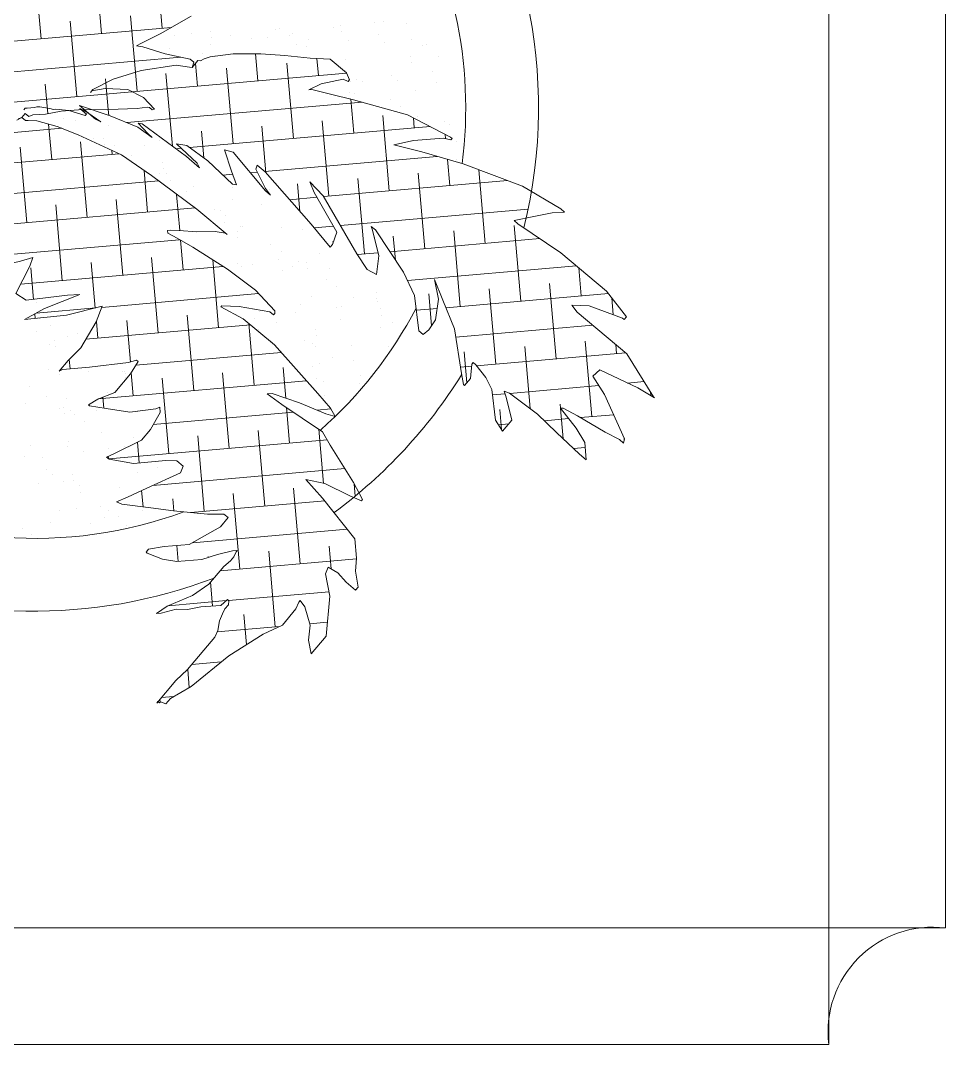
# Model space of a CAD drawing. Header units: inches. Extents: x 20.7 to 35, y 8 to 22.
# Drawn here: x 23.1745 to 23.5314, y 10.3968 to 10.7922 of the extents above; entities that cross this region are included whole.
import ezdxf

# ---------------------------------------------------------------- set-up
doc = ezdxf.new("R2010")
doc.units = ezdxf.units.IN
doc.header["$MEASUREMENT"] = 0
doc.layers.add('FURNITURE D 1 50', color=252, linetype='Continuous', lineweight=13)

msp = doc.modelspace()

# ---------------------------------------------------------------- linework, layer by layer
at = {"layer": 'FURNITURE D 1 50'}
for p, q in [((23.48642576340744, 10.39678352616022), (23.48642576340744, 11.11678352613228)), ((23.53142576337949, 10.44178352613229), (23.53142576337949, 11.07178352616022)), ((23.22912815781585, 10.78913341133718), (23.22657885234047, 10.81827210625636)), ((23.18250624594505, 10.78505452257645), (23.17995694046978, 10.81419321749577)), ((23.20581720188052, 10.78709396695678), (23.20326789640511, 10.81623266187596)), ((23.21951212422847, 10.76480273321154), (23.21696281875315, 10.79394142813073)), ((23.24042412248907, 10.79383214616812), (23.22843653717449, 10.78697592154269)), ((23.19620116829309, 10.76276328883114), (23.19365186281776, 10.79190198375036)), ((23.29816143948447, 10.79017475508746), (23.29816143948447, 10.79017475508746)), ((23.31130132789669, 10.79130076163786), (23.31130132789669, 10.79130076163786)), ((23.31455669381749, 10.79187146000645), (23.31455669381749, 10.79187146000645)), ((23.32334709535387, 10.79090940386879), (23.32334709535387, 10.79090940386879)), ((23.12845912593686, 10.78032601227977), (23.2327650721442, 10.78945160011125)), ((23.22843653717449, 10.78697592154269), (23.22123804858366, 10.78335045255765)), ((23.23378603356979, 10.78635065954523), (23.23378603356979, 10.78635065954523)), ((23.24042011107836, 10.7869674747061), (23.24042011107836, 10.7869674747061)), ((23.24788786575861, 10.78796306361253), (23.24788786575861, 10.78796306361253)), ((23.24819329704845, 10.78564308263691), (23.24819329704845, 10.78564308263691)), ((23.25561563452867, 10.78630402382424), (23.25561563452867, 10.78630402382424)), ((23.26982929338668, 10.78568344207633), (23.26982929338668, 10.78568344207633)), ((23.27307352162792, 10.78869771239386), (23.27307352162792, 10.78869771239386)), ((23.27427004049274, 10.78904819572163), (23.27427004049274, 10.78904819572163)), ((23.27841446605747, 10.78640790544623), (23.27841446605747, 10.78640790544623)), ((23.27966326141519, 10.78718245161603), (23.27966326141519, 10.78718245161603)), ((23.29541192949885, 10.78946477639357), (23.29541192949885, 10.78946477639357)), ((23.29846687077431, 10.78785477411191), (23.29846687077431, 10.78785477411191)), ((23.31270863103838, 10.78683736630829), (23.31270863103838, 10.78683736630829)), ((23.22123804858366, 10.78335045255765), (23.21931944122228, 10.78230228323136)), ((23.21931944122228, 10.78230228323136), (23.22177839072499, 10.78193048759586)), ((23.22177839072499, 10.78193048759586), (23.23034006541336, 10.77933763737019)), ((23.24802519493356, 10.78306414159447), (23.24802519493356, 10.78306414159447)), ((23.26377386301731, 10.78534646637184), (23.26377386301731, 10.78534646637184)), ((23.28107056455688, 10.78271905628659), (23.28107056455688, 10.78271905628659)), ((23.28488766408235, 10.78228402349227), (23.28488766408235, 10.78228402349227)), ((23.28572614868854, 10.78498937038453), (23.28572614868854, 10.78498937038453)), ((23.30092167213876, 10.78432591950278), (23.30092167213876, 10.78432591950278)), ((23.31513533099694, 10.7837053377548), (23.31513533099694, 10.7837053377548)), ((23.32537167100541, 10.78498155966864), (23.32537167100541, 10.78498155966864)), ((23.32951609657015, 10.78234126939324), (23.32951609657015, 10.78234126939324)), ((23.33103218629866, 10.78301126606307), (23.33103218629866, 10.78301126606307)), ((22.99445337786803, 10.75685733637713), (23.23642939645963, 10.77802749484902)), ((23.23034006541336, 10.77933763737019), (23.24002216453071, 10.77725449725985)), ((23.23213579653581, 10.78122815635028), (23.23213579653581, 10.78122815635028)), ((23.24460101075773, 10.77946075920748), (23.24460101075773, 10.77946075920748)), ((23.24533173323509, 10.77739046781469), (23.24765685381873, 10.77809753465395)), ((23.24765685381873, 10.77809753465395), (23.25661522439022, 10.7792797307156)), ((23.24943249807531, 10.778600746265), (23.24943249807531, 10.778600746265)), ((23.25661522439022, 10.7792797307156), (23.26731863312982, 10.77923931852814)), ((23.26613403609916, 10.76888162197206), (23.2652271642048, 10.77924721515582)), ((23.26731863312982, 10.77923931852814), (23.27646039004743, 10.77857614331008)), ((23.27646039004743, 10.77857614331008), (23.28633090227625, 10.77754311636785)), ((23.32499642431874, 10.77838150660049), (23.32499642431874, 10.77838150660049)), ((23.33598929459502, 10.77821738743924), (23.33598929459502, 10.77821738743924)), ((23.23453902659695, 10.77484774880426), (23.22108411385737, 10.77284737689946)), ((23.23977916761068, 10.77407540848249), (23.23453902659695, 10.77484774880426)), ((23.2407458932269, 10.77398916084324), (23.23977916761068, 10.77407540848249)), ((23.24002216453071, 10.77725449725985), (23.24144496081841, 10.77606063807276)), ((23.2407458932269, 10.77398916084324), (23.24300661251242, 10.77668340109222)), ((23.24144496081841, 10.77606063807276), (23.2407458932269, 10.77398916084324)), ((23.2428230801638, 10.7668421775918), (23.24206070987306, 10.77555610988951)), ((23.24300661251242, 10.77668340109222), (23.24397333812864, 10.77659715345297)), ((23.24397333812864, 10.77659715345297), (23.24533173323509, 10.77739046781469)), ((23.27982895844711, 10.7465903882271), (23.27727965297173, 10.77572908314625)), ((23.28633090227625, 10.77754311636785), (23.2939804352378, 10.77716548920446)), ((23.28944499203449, 10.77092106635246), (23.28887663265944, 10.77741744373558)), ((23.2939804352378, 10.77716548920446), (23.30028139050147, 10.77187839884646)), ((23.2999085064621, 10.77690446390699), (23.2999085064621, 10.77690446390699)), ((23.32530185560857, 10.77606152562491), (23.32530185560857, 10.77606152562491)), ((22.98509266126221, 10.74429368769245), (23.30028535809582, 10.77186947549151)), ((23.22108411385737, 10.77284737689946), (23.21034096491313, 10.76953814897841)), ((23.23311082715635, 10.74361129247039), (23.23065774110104, 10.77165019438569)), ((23.25651800251178, 10.7445509438466), (23.25396869703637, 10.77368963876575)), ((23.29984706683506, 10.77275383287905), (23.29984706683506, 10.77275383287905)), ((23.30028139050147, 10.77187839884646), (23.30148105996021, 10.76918027106414)), ((23.31777492234848, 10.77076914312212), (23.31777492234848, 10.77076914312212)), ((23.33366432074631, 10.77260512836652), (23.33366432074631, 10.77260512836652)), ((23.1850310263721, 10.75619615024342), (23.1840358292303, 10.76757130562496)), ((23.20198733779215, 10.7649488144173), (23.20724734891927, 10.76585129402186)), ((23.21034096491313, 10.76953814897841), (23.20246327876355, 10.76551602287649)), ((23.20724734891927, 10.76585129402186), (23.21598259266192, 10.76552922148831)), ((23.20748089418508, 10.76807787689977), (23.20734678516571, 10.76961075000526)), ((23.20837879147184, 10.75781486394895), (23.20748089418508, 10.76807787689977)), ((23.29055452447243, 10.76771641447), (23.28583485555616, 10.76539396984537)), ((23.29902211039915, 10.76955206663003), (23.29055452447243, 10.76771641447)), ((23.30100511905844, 10.7686130625466), (23.29902211039915, 10.76955206663003)), ((23.30148105996021, 10.76918027106414), (23.30100511905844, 10.7686130625466)), ((23.30135511565878, 10.76903017536901), (23.30130791467501, 10.76956968508224)), ((23.30202625426476, 10.76848681834489), (23.30202625426476, 10.76848681834489)), ((23.30399428461759, 10.76951067319712), (23.30399428461759, 10.76951067319712)), ((23.30632026485993, 10.76862995092509), (23.30632026485993, 10.76862995092509)), ((23.31989113991936, 10.76881660150536), (23.31989113991936, 10.76881660150536)), ((23.33507162388806, 10.76814173303701), (23.33507162388806, 10.76814173303701)), ((23.33508666336958, 10.76815315062357), (23.33508666336958, 10.76815315062357)), ((23.20246327876355, 10.76551602287649), (23.20151139689041, 10.76438160589979)), ((23.20151139689041, 10.76438160589979), (23.20198733779215, 10.7649488144173)), ((23.21598259266192, 10.76552922148831), (23.22201588998173, 10.76239985581273)), ((23.22201588998173, 10.76239985581273), (23.22621485135163, 10.75790996732756)), ((23.28583485555616, 10.76539396984537), (23.28692056633723, 10.76544952447524)), ((23.28692056633723, 10.76544952447524), (23.29414371596305, 10.76373817987247)), ((23.29414371596305, 10.76373817987247), (23.30306234624929, 10.76157073601193)), ((23.30155783542703, 10.76437656663866), (23.30155783542703, 10.76437656663866)), ((23.30186326671686, 10.76205658566301), (23.30186326671686, 10.76205658566301)), ((23.30343355740642, 10.76402342301535), (23.30343355740642, 10.76402342301535)), ((23.32674349129637, 10.76511121541995), (23.32674349129637, 10.76511121541995)), ((23.17627718185246, 10.75824994263907), (23.17580124095069, 10.75768273412156)), ((23.1770406507532, 10.75833424633094), (23.17627718185246, 10.75824994263907)), ((23.17997554135512, 10.75852965916578), (23.1770406507532, 10.75833424633094)), ((23.18085799543194, 10.75875576499878), (23.17997554135512, 10.75852965916578)), ((23.18194370628258, 10.7588113195703), (23.18085799543194, 10.75875576499878)), ((23.18589487986934, 10.75815397589138), (23.18194370628258, 10.7588113195703)), ((23.18726811864938, 10.75772662569548), (23.18589487986934, 10.75815397589138)), ((23.18815057278449, 10.75795273159809), (23.18726811864938, 10.75772662569548)), ((23.19318745716352, 10.75735094242108), (23.18815057278449, 10.75795273159809)), ((23.20914585059028, 10.75531752535429), (23.19722792853212, 10.7592767298009)), ((23.19722792853212, 10.7592767298009), (23.20352888373741, 10.75398963937346)), ((23.20048003451608, 10.75654790902039), (23.19736175750963, 10.75819786739576)), ((23.19736175750963, 10.75819786739576), (23.20000409355588, 10.75598070043331)), ((23.21953204393672, 10.75820134691019), (23.20847167947143, 10.75781635272123)), ((23.21556579962454, 10.75271278244703), (23.30633434145794, 10.76065400086226)), ((23.22334938861546, 10.75862286557803), (23.21953204393672, 10.75820134691019)), ((23.22431611403418, 10.75853661798598), (23.22334938861546, 10.75862286557803)), ((23.22533239714686, 10.75768386148341), (23.22431611403418, 10.75853661798598)), ((23.30313991438244, 10.74862983260719), (23.30198482185402, 10.76183260062116)), ((23.30306234624929, 10.76157073601193), (23.3238146270654, 10.7557564410491)), ((23.31713524204794, 10.76174005058733), (23.31713524204794, 10.76174005058733)), ((23.32127966761264, 10.75909976031191), (23.32127966761264, 10.75909976031191)), ((23.17503274560998, 10.75470294594584), (23.17311413819023, 10.75365477655001)), ((23.17359007916154, 10.75422198500919), (23.17503274560998, 10.75470294594584)), ((23.17634158322001, 10.75626276917099), (23.17503274560998, 10.75470294594584)), ((23.17503274560998, 10.75470294594584), (23.17645554189771, 10.75350908675872)), ((23.17776437943807, 10.75506891004223), (23.17634158322001, 10.75626276917099)), ((23.17932603113216, 10.75569167306171), (23.17776437943807, 10.75506891004223)), ((23.18411010135752, 10.75602694414869), (23.17932603113216, 10.75569167306171)), ((23.19025256668949, 10.75715552959743), (23.18411010135752, 10.75602694414869)), ((23.19688581652711, 10.7576306590645), (23.19025256668949, 10.75715552959743)), ((23.19122265642231, 10.75429590303549), (23.19122265642231, 10.75429590303549)), ((23.19952815257339, 10.75541349210205), (23.19318745716352, 10.75735094242108)), ((23.20847167947143, 10.75781635272123), (23.19688581652711, 10.7576306590645)), ((23.20000409355588, 10.75598070043331), (23.19952815257339, 10.75541349210205)), ((23.2055118923967, 10.75305063528993), (23.20048003451608, 10.75654790902039)), ((23.20131611926512, 10.75763320271322), (23.20131611926512, 10.75763320271322)), ((23.20352888373741, 10.75398963937346), (23.2055118923967, 10.75305063528993)), ((23.20858085923611, 10.75550521883568), (23.20837879147184, 10.75781486394895)), ((23.2197400913178, 10.75101916204266), (23.20914585059028, 10.75531752535429)), ((23.22621485135163, 10.75790996732756), (23.22533239714686, 10.75768386148341)), ((23.31683483673042, 10.72633859886198), (23.31428553125501, 10.75547729378114)), ((23.3238146270654, 10.7557564410491), (23.34045700884447, 10.747108047574)), ((23.32645087031777, 10.75066927698738), (23.32611016652397, 10.75456353917127)), ((23.32775286563752, 10.75497587835794), (23.32775286563752, 10.75497587835794)), ((23.17213914982086, 10.74891344289436), (23.19045558689184, 10.75051592349423)), ((23.17645554189771, 10.75350908675872), (23.17754125267872, 10.75356464138856)), ((23.17754125267872, 10.75356464138856), (23.18088265645578, 10.75341895153893)), ((23.18088265645578, 10.75341895153893), (23.18871557596087, 10.75119595304855)), ((23.18658513470571, 10.73843261070591), (23.18538581067899, 10.75214094705936)), ((23.18871557596087, 10.75119595304855), (23.19680130967792, 10.74803589436373)), ((23.19588057487725, 10.75352171394971), (23.19588057487725, 10.75352171394971)), ((23.2085193579618, 10.75166849295041), (23.2085193579618, 10.75166849295041)), ((23.2253817190777, 10.74701023442459), (23.2197400913178, 10.75101916204266)), ((23.22145544209162, 10.75223788271119), (23.21996321813548, 10.75252343076583)), ((23.21996321813548, 10.75252343076583), (23.22375566614402, 10.74837464488437)), ((23.23854886824144, 10.73958639308757), (23.22145544209162, 10.75223788271119)), ((23.23971645231983, 10.74308099867538), (23.33257327012696, 10.75120491756459)), ((23.26924680722065, 10.73330248524721), (23.26766361938441, 10.75139840502051)), ((23.29352388079506, 10.72429915448172), (23.29097457531968, 10.75343784940087)), ((23.33815927584833, 10.75333790431791), (23.33815927584833, 10.75333790431791)), ((23.34013791519804, 10.75207350985078), (23.34013791519804, 10.75207350985078)), ((23.19680130967792, 10.74803589436373), (23.21351311906709, 10.74029581195144)), ((23.20275775495291, 10.7466828925083), (23.20275775495291, 10.7466828925083)), ((23.20669555206526, 10.74663181361199), (23.20669555206526, 10.74663181361199)), ((23.22375566614402, 10.74837464488437), (23.2253817190777, 10.74701023442459)), ((23.24525114258977, 10.73908929706838), (23.24435266344908, 10.74935896064025)), ((23.33772537502757, 10.74674208334965), (23.32618906971886, 10.74578988071283)), ((23.34059083782198, 10.74602918516879), (23.33772537502757, 10.74674208334965)), ((23.33855725426896, 10.74653512020255), (23.338414257076, 10.74816958559783)), ((23.34045700884447, 10.747108047574), (23.3410667787238, 10.74659639368634)), ((23.3410667787238, 10.74659639368634), (23.34059083782198, 10.74602918516879)), ((23.17696910111833, 10.71410193258021), (23.174419795643, 10.7432406274994)), ((23.20028005705366, 10.71614137696057), (23.19773075157828, 10.74528007187976)), ((23.20699697194034, 10.74438348103298), (23.20699697194034, 10.74438348103298)), ((23.2108399776299, 10.74399152333656), (23.2108399776299, 10.74399152333656)), ((23.22219249539056, 10.74372003015112), (23.22219249539056, 10.74372003015112)), ((23.2281511040993, 10.74583995422625), (23.2281511040993, 10.74583995422625)), ((23.23444985056277, 10.74262023072637), (23.23653392624176, 10.74280256372222)), ((23.23865803625351, 10.74384434421175), (23.23470686259724, 10.74450168794909)), ((23.23470686259724, 10.74450168794909), (23.24268342830216, 10.73708367814002)), ((23.23640615424874, 10.74309944840325), (23.23640615424874, 10.74309944840325)), ((23.24685772864835, 10.73793060311466), (23.23865803625351, 10.74384434421175)), ((23.25663415211535, 10.74132607855819), (23.25324319090025, 10.74223827734079)), ((23.25324319090025, 10.74223827734079), (23.25595974535015, 10.73391778791598)), ((23.32618906971886, 10.74578988071283), (23.31860393792734, 10.74418033445531)), ((23.31860393792734, 10.74418033445531), (23.32942130540302, 10.74138623992519)), ((23.32579655025596, 10.74532778974398), (23.32579655025596, 10.74532778974398)), ((23.34271226839026, 10.74544568774473), (23.34271226839026, 10.74544568774473)), ((23.15979204789706, 10.73608851934933), (23.21261835464249, 10.74071022232548)), ((23.2098960906411, 10.74047205508607), (23.20975940800038, 10.74203434481778)), ((23.21351311906709, 10.74029581195144), (23.22511861652556, 10.73224920772292)), ((23.21731317565484, 10.7398676413826), (23.21731317565484, 10.7398676413826)), ((23.24363028374653, 10.73532261050494), (23.23854886824144, 10.73958639308757)), ((23.26900790932659, 10.72635214456576), (23.25663415211535, 10.74132607855819)), ((23.26868675369978, 10.73387087952581), (23.33523990437969, 10.73969352573221)), ((23.32942130540302, 10.74138623992519), (23.34529040100075, 10.7367696916022)), ((23.34014579266581, 10.72837804324224), (23.33925808582042, 10.73852457891499)), ((23.34291508477087, 10.73844916806843), (23.34291508477087, 10.73844916806843)), ((23.22359101298908, 10.71818082134094), (23.22218205775287, 10.73428525338275)), ((23.22947504766968, 10.73743625500851), (23.22947504766968, 10.73743625500851)), ((23.22959273978709, 10.73488964402129), (23.22959273978709, 10.73488964402129)), ((23.24268342830216, 10.73708367814002), (23.24363028374653, 10.73532261050494)), ((23.25634136197165, 10.72900638082133), (23.24685772864835, 10.73793060311466)), ((23.26586999772518, 10.73623440101273), (23.2653246291439, 10.73475888149067)), ((23.2653246291439, 10.73475888149067), (23.26907733694775, 10.72726045550074)), ((23.2689188470632, 10.73367613150488), (23.26586999772518, 10.73623440101273)), ((23.34529040100075, 10.7367696916022), (23.36820907701978, 10.72817102122898)), ((23.35384071501379, 10.70608680949704), (23.35135538876504, 10.7344942185095)), ((23.11779724763126, 10.72066975829985), (23.22775746433216, 10.7302900307)), ((23.22511861652556, 10.73224920772292), (23.24261855583926, 10.71925661554265)), ((23.22812815284279, 10.73297774104481), (23.22812815284279, 10.73297774104481)), ((23.23088235081143, 10.73297285967897), (23.23088235081143, 10.73297285967897)), ((23.23227257840749, 10.73033745076938), (23.23227257840749, 10.73033745076938)), ((23.25266181822688, 10.73246887933819), (23.25636534224547, 10.73279289570493)), ((23.25595974535015, 10.73391778791598), (23.25783358612527, 10.72872083271953)), ((23.26319202871893, 10.73339015338078), (23.26589143723236, 10.73362632102398)), ((23.28662683394428, 10.71350135453791), (23.2689188470632, 10.73367613150488)), ((23.2915815615316, 10.72412922356549), (23.36245500062454, 10.73032984603118)), ((23.30721880314304, 10.70200792073652), (23.30466949766763, 10.73114661565567)), ((23.33052975907843, 10.70404736511668), (23.32798045360305, 10.73318606003583)), ((23.24116196317117, 10.72821071215374), (23.24116196317117, 10.72821071215374)), ((23.25783358612527, 10.72872083271953), (23.25634136197165, 10.72900638082133)), ((23.25635748662147, 10.72754726127195), (23.25635748662147, 10.72754726127195)), ((23.27104047549356, 10.72464663149098), (23.26900790932659, 10.72635214456576)), ((23.26907733694775, 10.72726045550074), (23.27104047549356, 10.72464663149098)), ((23.27057114547942, 10.72692667952401), (23.27057114547942, 10.72692667952401)), ((23.28229177135536, 10.71844030787317), (23.2813585417323, 10.72910717127558)), ((23.29136158212218, 10.72451025254461), (23.28614633769796, 10.729852897602)), ((23.28614633769796, 10.729852897602), (23.28788634956506, 10.72573480475229)), ((23.36820907701978, 10.72817102122898), (23.38300227917544, 10.71938276950165)), ((23.2139749794017, 10.6938501432154), (23.21142567392631, 10.72298883813459)), ((23.23596257665282, 10.71101564657118), (23.23473662986164, 10.72502828251495)), ((23.23874577643237, 10.72621356881541), (23.23874577643237, 10.72621356881541)), ((23.25642772462128, 10.72309639553439), (23.25642772462128, 10.72309639553439)), ((23.26992198672905, 10.72558514815174), (23.26986745471605, 10.72620845191308)), ((23.27831704501808, 10.7229687287434), (23.28893138069968, 10.72389736278637)), ((23.28788634956506, 10.72573480475229), (23.29656174728471, 10.71048115410522)), ((23.30434990001733, 10.70201303101123), (23.29136158212218, 10.72451025254461)), ((23.06799333132663, 10.7045677881247), (23.2419089733249, 10.71978343520943)), ((23.19066402346628, 10.69181069883518), (23.18811471799096, 10.7209493937544)), ((23.24261855583926, 10.71925661554265), (23.25420418313705, 10.7095351911903)), ((23.24956075362032, 10.7193236684777), (23.24956075362032, 10.7193236684777)), ((23.2518380405193, 10.71874062173723), (23.2518380405193, 10.71874062173723)), ((23.26758670860296, 10.7210229465144), (23.26758670860296, 10.7210229465144)), ((23.29803610521903, 10.71294923086707), (23.37039701191044, 10.71927998988502)), ((23.38300227917544, 10.71938276950165), (23.38442507546323, 10.71818891031453)), ((23.25370517918508, 10.71668337820227), (23.25370517918508, 10.71668337820227)), ((23.37261608582902, 10.71649894794576), (23.36503095403758, 10.71488940168834)), ((23.36503095403758, 10.71488940168834), (23.36645375038368, 10.71369554257076)), ((23.37964100523779, 10.71785363922756), (23.37261608582902, 10.71649894794576)), ((23.38442507546323, 10.71818891031453), (23.37964100523779, 10.71785363922756)), ((23.23237600876222, 10.71117778260975), (23.23129029796995, 10.71112222810787)), ((23.23129029796995, 10.71112222810787), (23.23142412694749, 10.71004336570266)), ((23.23571741240015, 10.71103209287685), (23.23237600876222, 10.71117778260975)), ((23.24260347646093, 10.71057016202156), (23.23571741240015, 10.71103209287685)), ((23.24964323967104, 10.71070418875695), (23.24260347646093, 10.71057016202156)), ((23.2535944132578, 10.71004684507797), (23.24964323967104, 10.71070418875695)), ((23.25324534366096, 10.71427722640777), (23.25324534366096, 10.71427722640777)), ((23.25807705358623, 10.7105684982661), (23.25807705358623, 10.7105684982661)), ((23.25943009910007, 10.71273201496636), (23.25943009910007, 10.71273201496636)), ((23.26017837720995, 10.7125594962483), (23.26017837720995, 10.7125594962483)), ((23.27532695440185, 10.71203794327456), (23.27532695440185, 10.71203794327456)), ((23.28326270945554, 10.71130314704742), (23.28326270945554, 10.71130314704742)), ((23.29405803100947, 10.70460782513724), (23.28662683394428, 10.71350135453791)), ((23.28783398174589, 10.71205666071928), (23.29529446723483, 10.71270936862397)), ((23.31143945637042, 10.71128766689241), (23.30981340343682, 10.71265207735226)), ((23.30981340343682, 10.71265207735226), (23.31035374557815, 10.71123211239047)), ((23.31035374557815, 10.71123211239047), (23.3127281880342, 10.70126555210133)), ((23.32230111932576, 10.69492446094756), (23.31143945637042, 10.71128766689241)), ((23.34422468142641, 10.68175613137157), (23.341675375951, 10.71089482629073)), ((23.36753563736174, 10.68379557575197), (23.36498633188636, 10.71293427067116)), ((23.36645375038368, 10.71369554257076), (23.38300683439208, 10.70246401790886)), ((23.16436209493297, 10.70125427035904), (23.23590646521335, 10.70751359169769)), ((23.23142412694749, 10.71004336570266), (23.23494891712893, 10.70805230464281)), ((23.23494891712893, 10.70805230464281), (23.24106648579063, 10.70461058554219)), ((23.23728593533697, 10.69588958759584), (23.23628773304686, 10.7072990919808)), ((23.25420418313705, 10.7095351911903), (23.2535944132578, 10.71004684507797)), ((23.25838248487604, 10.70824851729044), (23.25838248487604, 10.70824851729044)), ((23.29656174728471, 10.71048115410522), (23.29489092757858, 10.70560043996149)), ((23.29510507677161, 10.70622600176901), (23.29505346408034, 10.70681593753024)), ((23.31128000772263, 10.70849286019527), (23.31128000772263, 10.70849286019527)), ((23.31702947722546, 10.70286624350055), (23.3749461783277, 10.70793329827575)), ((23.31917060829399, 10.69964060772316), (23.31836442001561, 10.70885538191043)), ((23.24106648579063, 10.70461058554219), (23.25436746387352, 10.69610788173048)), ((23.2709933543979, 10.70566959591052), (23.2709933543979, 10.70566959591052)), ((23.27513777996261, 10.70302930563509), (23.27513777996261, 10.70302930563509)), ((23.29489092757858, 10.70560043996149), (23.29405803100947, 10.70460782513724)), ((23.17458028770839, 10.69926333374771), (23.16467003525246, 10.69694672083732)), ((23.17923052895627, 10.7006774672399), (23.17458028770839, 10.69926333374771)), ((23.17810507788978, 10.69727227268783), (23.17923052895627, 10.7006774672399)), ((23.20334213950271, 10.68114161441243), (23.20180964033885, 10.69865816000902)), ((23.22766990174959, 10.67155890947016), (23.22512059627427, 10.70069760438938)), ((23.25098085768501, 10.67359835385053), (23.24869424007444, 10.69973451273566)), ((23.27420103336893, 10.70004498846572), (23.27420103336893, 10.70004498846572)), ((23.28161097798757, 10.69890542368109), (23.28161097798757, 10.69890542368109)), ((23.28491203842042, 10.69877524977906), (23.28491203842042, 10.69877524977906)), ((23.28994970145264, 10.70232731324309), (23.28994970145264, 10.70232731324309)), ((23.3083257345583, 10.69601887393085), (23.30434990001733, 10.70201303101123)), ((23.30451045481986, 10.70177097096165), (23.31244244705844, 10.70246493036163)), ((23.3127281880342, 10.70126555210133), (23.31185052487884, 10.69402781275423)), ((23.38300683439208, 10.70246401790886), (23.4006901602382, 10.68762605452967)), ((23.17276055977432, 10.68677502849928), (23.17810507788978, 10.69727227268783)), ((23.17460926106058, 10.69040608912917), (23.25261148324064, 10.6972303992998)), ((23.17956138242538, 10.68447202165718), (23.17849868440352, 10.69661871562869)), ((23.25436746387352, 10.69610788173048), (23.26520949243137, 10.68797697381006)), ((23.25831163497104, 10.6982090032215), (23.25831163497104, 10.6982090032215)), ((23.25982412056378, 10.69729820708556), (23.25982412056378, 10.69729820708556)), ((23.26418590802255, 10.69784327871688), (23.26418590802255, 10.69784327871688)), ((23.27560833651059, 10.69558159313625), (23.27560833651059, 10.69558159313625)), ((23.27938143147271, 10.69717982783502), (23.27938143147271, 10.69717982783502)), ((23.28521746971022, 10.6964552688034), (23.28521746971022, 10.6964552688034)), ((23.29359509033081, 10.69655924608711), (23.29359509033081, 10.69655924608711)), ((23.31185052487884, 10.69402781275423), (23.3083257345583, 10.69601887393085)), ((23.32659416927102, 10.68600606999587), (23.32230111932576, 10.69492446094756)), ((23.3238447078928, 10.69171780682393), (23.38901838529414, 10.69741976475695)), ((23.39084659329701, 10.68583502013241), (23.38989760393927, 10.69668201812653)), ((23.29242595517543, 10.69201552334334), (23.29242595517543, 10.69201552334334)), ((23.33420419760485, 10.69218592079143), (23.33578548389379, 10.68457638573926)), ((23.33748096449575, 10.68412028641195), (23.33420419760485, 10.69218592079143)), ((23.26520949243137, 10.68797697381006), (23.2727101171066, 10.67999175547226)), ((23.29657038074022, 10.68937523306798), (23.29657038074022, 10.68937523306798)), ((23.3117470232546, 10.68698200129212), (23.3117470232546, 10.68698200129212)), ((23.35791960377431, 10.6594648976263), (23.35537029829898, 10.68860359254556)), ((23.38123055970969, 10.66150434200677), (23.37868125423431, 10.69064303692592)), ((23.4006901602382, 10.68762605452967), (23.40837417151532, 10.67779546493453)), ((23.17677613465899, 10.68413051141057), (23.17276055977432, 10.68677502849928)), ((23.19260572548991, 10.68607144116327), (23.17677613465899, 10.68413051141057)), ((23.18069413706597, 10.68322666307128), (23.18069413706597, 10.68322666307128)), ((23.1837761574558, 10.68091489821256), (23.19738979571524, 10.68640671225025)), ((23.19738979571524, 10.68640671225025), (23.19260572548991, 10.68607144116327)), ((23.20585145866427, 10.68139473514387), (23.2664151936272, 10.68669337537396)), ((23.2866591053981, 10.68550495859852), (23.2866591053981, 10.68550495859852)), ((23.3030435787651, 10.68525135111397), (23.3030435787651, 10.68525135111397)), ((23.3120524545444, 10.68466202031647), (23.3120524545444, 10.68466202031647)), ((23.31231269430221, 10.68363167997171), (23.31231269430221, 10.68363167997171)), ((23.32824967414983, 10.67229321256214), (23.32659416927102, 10.68600606999587)), ((23.3331302478373, 10.67432364258944), (23.33205934236365, 10.68656414816516)), ((23.33578548389379, 10.68457638573926), (23.33463513621551, 10.67660088670754)), ((23.3420416723737, 10.67304417090577), (23.33748096449575, 10.68412028641195)), ((23.33865507211853, 10.68126885369719), (23.4013704376549, 10.68675573721053)), ((23.40323261879159, 10.67850454588028), (23.40265445174448, 10.68511302546852)), ((23.17746012301133, 10.6775155350022), (23.1837761574558, 10.68091489821256)), ((23.18020403734603, 10.67712644230139), (23.18004813342795, 10.67890843223929)), ((23.18055577226447, 10.67918164934784), (23.20354117173004, 10.68119261122764)), ((23.20601587150411, 10.68182668866203), (23.19233783202746, 10.67832204784777)), ((23.20371541188591, 10.67578280829338), (23.20601587150411, 10.68182668866203)), ((23.25220562400402, 10.68197350568722), (23.25184866833665, 10.68154809938042)), ((23.25184866833665, 10.68154809938042), (23.26047474413677, 10.67696807566427)), ((23.25888843141892, 10.68168212610459), (23.25220562400402, 10.68197350568722)), ((23.27074195217914, 10.67971009506775), (23.25888843141892, 10.68168212610459)), ((23.26690135100513, 10.67978779655379), (23.26690135100513, 10.67978779655379)), ((23.27216474852524, 10.67851623595017), (23.27074195217914, 10.67971009506775)), ((23.27264068936866, 10.67908344439817), (23.27216474852524, 10.67851623595017)), ((23.2727101171066, 10.67999175547226), (23.27264068936866, 10.67908344439817)), ((23.28067462782057, 10.67951336995002), (23.28067462782057, 10.67951336995002)), ((23.28245404395157, 10.68236458152943), (23.28245404395157, 10.68236458152943)), ((23.29656402621846, 10.68134935519445), (23.29656402621846, 10.68134935519445)), ((23.29835089925344, 10.68167050983771), (23.29835089925344, 10.68167050983771)), ((23.31354642270365, 10.68100705895585), (23.31354642270365, 10.68100705895585)), ((23.32728615739818, 10.68027420254254), (23.33526565043168, 10.68097231772363)), ((23.387195507166, 10.68227604250524), (23.38936190236883, 10.67949166709475)), ((23.39387831465048, 10.68198466286422), (23.387195507166, 10.68227604250524)), ((23.38936190236883, 10.67949166709475), (23.40846802457223, 10.66345984447012)), ((23.40681251976294, 10.67717270184546), (23.39387831465048, 10.68198466286422)), ((23.19233783202746, 10.67832204784777), (23.17610172789371, 10.67672222076837)), ((23.17610172789371, 10.67672222076837), (23.17746012301133, 10.6775155350022)), ((23.18198626519266, 10.67690728636799), (23.18198626519266, 10.67690728636799)), ((23.19776112394949, 10.66579721806198), (23.20371541188591, 10.67578280829338)), ((23.20435894581426, 10.6695194650898), (23.203793114059, 10.67598695164698)), ((23.21691306750971, 10.66026764247046), (23.21550456268689, 10.67636692626385)), ((23.24136482409754, 10.64926767572516), (23.23881551862222, 10.67840637064435)), ((23.26047474413677, 10.67696807566427), (23.27246688466799, 10.66690554869695)), ((23.26467578003296, 10.65130712010532), (23.26258570548383, 10.67519678151779)), ((23.26492595973697, 10.67723104517286), (23.26492595973697, 10.67723104517286)), ((23.27337454903001, 10.67566391459982), (23.27337454903001, 10.67566391459982)), ((23.29797132936015, 10.67688595986495), (23.29797132936015, 10.67688595986495)), ((23.3138585559531, 10.67836145077622), (23.3138585559531, 10.67836145077622)), ((23.31800298151775, 10.67572116050079), (23.31800298151775, 10.67572116050079)), ((23.33463513621551, 10.67660088670754), (23.33206701882857, 10.67271473123001)), ((23.40742228964221, 10.67666104795783), (23.40681251976294, 10.67717270184546)), ((23.40837417151532, 10.67779546493453), (23.40742228964221, 10.67666104795783)), ((23.18070092235187, 10.67212612561471), (23.18070092235187, 10.67212612561471)), ((23.18613069075751, 10.6742669960926), (23.18613069075751, 10.6742669960926)), ((23.19659777765371, 10.67143205392295), (23.19659777765371, 10.67143205392295)), ((23.19973967499631, 10.66911533125977), (23.26321504530547, 10.6746687065749)), ((23.26633326287858, 10.67276764984339), (23.26633326287858, 10.67276764984339)), ((23.28830843436289, 10.67297706133022), (23.28830843436289, 10.67297706133022)), ((23.3134940902322, 10.67371171011162), (23.3134940902322, 10.67371171011162)), ((23.32987572708343, 10.67092880210232), (23.32824967414983, 10.67229321256214)), ((23.33206701882857, 10.67271473123001), (23.32987572708343, 10.67092880210232)), ((23.34462416239704, 10.65589542582987), (23.3420416723737, 10.67304417090577)), ((23.34252083074877, 10.66986237165398), (23.39533140297691, 10.67448269803828)), ((23.1857604283761, 10.66715843988511), (23.1857604283761, 10.66715843988511)), ((23.18776128691114, 10.66855367838047), (23.18776128691114, 10.66855367838047)), ((23.19260388878239, 10.67014311413863), (23.19260388878239, 10.67014311413863)), ((23.27131299757222, 10.66816991697165), (23.27131299757222, 10.66816991697165)), ((23.28418952621801, 10.66877401426207), (23.28418952621801, 10.66877401426207)), ((23.28720985287406, 10.66747584527986), (23.28720985287406, 10.66747584527986)), ((23.28861386565272, 10.67065708035457), (23.28861386565272, 10.67065708035457)), ((23.39492548205767, 10.63921310826156), (23.3923761765822, 10.66835180318072)), ((23.40454151564505, 10.66354378638696), (23.40423835460085, 10.66700893297789)), ((23.18806671820106, 10.66623369740485), (23.18806671820106, 10.66623369740485)), ((23.19295215712343, 10.66089164236732), (23.19776112394949, 10.66579721806198)), ((23.21908618997178, 10.65906323989965), (23.27511221942665, 10.66396488233925)), ((23.27246688466799, 10.66690554869695), (23.28931228744658, 10.64817948593995)), ((23.28833395178275, 10.66613372398668), (23.28833395178275, 10.66613372398668)), ((23.3024053763243, 10.66681239439806), (23.3024053763243, 10.66681239439806)), ((23.3166190351824, 10.66619181265019), (23.3166190351824, 10.66619181265019)), ((23.34680185168112, 10.65229894056703), (23.3457542647116, 10.66427291442006)), ((23.35048620081882, 10.65881455913664), (23.40800668724007, 10.66384694961902)), ((23.37116509402368, 10.64231069627471), (23.36906522064693, 10.66631235880045)), ((23.40846802457223, 10.66345984447012), (23.41876947529501, 10.64684178330481)), ((23.18950158539268, 10.65677938116235), (23.19295215712343, 10.66089164236732)), ((23.19365003027922, 10.65768048478678), (23.19333492939357, 10.66128210439023)), ((23.21613872653528, 10.66004236536799), (23.20119158985078, 10.65832754138993)), ((23.2193463013348, 10.66097553792346), (23.21613872653528, 10.66004236536799)), ((23.21699628419766, 10.6556981666741), (23.21995607121401, 10.66046388403579)), ((23.21995607121401, 10.66046388403579), (23.2193463013348, 10.66097553792346)), ((23.29005550134058, 10.65970677014972), (23.29005550134058, 10.65970677014972)), ((23.29480714980762, 10.66200984203271), (23.29480714980762, 10.66200984203271)), ((23.30303762067025, 10.66081773667875), (23.30303762067025, 10.66081773667875)), ((23.34868450393755, 10.65949603320552), (23.34814895252019, 10.65390436470044)), ((23.34916044490886, 10.66006324166471), (23.34868450393755, 10.65949603320552)), ((23.35017672802159, 10.6592104851621), (23.34916044490886, 10.66006324166471)), ((23.35401873358502, 10.65429519048687), (23.35017672802159, 10.6592104851621)), ((23.18545673127436, 10.6572373893652), (23.18545673127436, 10.6572373893652)), ((23.1907409952647, 10.65743089331334), (23.18950158539268, 10.65677938116235)), ((23.18950835388877, 10.65528338719993), (23.18950835388877, 10.65528338719993)), ((23.20119158985078, 10.65832754138993), (23.1907409952647, 10.65743089331334)), ((23.20065225472466, 10.65657393848341), (23.20065225472466, 10.65657393848341)), ((23.21092803739724, 10.6484662587742), (23.21699628419766, 10.6556981666741)), ((23.21403648956, 10.65648904157145), (23.21403648956, 10.65648904157145)), ((23.21459627174532, 10.65676042989343), (23.21459627174532, 10.65676042989343)), ((23.21486591358267, 10.65595335673553), (23.21486591358267, 10.65595335673553)), ((23.2180538681623, 10.6472282313447), (23.21727375712594, 10.65614494129244)), ((23.25505974644558, 10.62697644197986), (23.2525104409702, 10.65611513689901)), ((23.27685725648699, 10.64631465208464), (23.27582139690558, 10.65815458127927)), ((23.28728895258654, 10.65853541190135), (23.28728895258654, 10.65853541190135)), ((23.34426650570545, 10.65827040632367), (23.34860345841572, 10.65864984052003)), ((23.34548172000113, 10.65155122706637), (23.34462416239704, 10.65589542582987)), ((23.39804209095162, 10.6572263828641), (23.39537485829349, 10.65487324534684)), ((23.41265190656374, 10.65028350246372), (23.39804209095162, 10.6572263828641)), ((23.20445017789835, 10.6460380626647), (23.28490655564552, 10.6530770836259)), ((23.21490170303515, 10.65444044891785), (23.21490170303515, 10.65444044891785)), ((23.2317487905102, 10.62493699759949), (23.22919948503493, 10.65407569251868)), ((23.2886962557282, 10.65407201657188), (23.2886962557282, 10.65407201657188)), ((23.29126432994487, 10.65261772984038), (23.29126432994487, 10.65261772984038)), ((23.30547798880296, 10.65199714809247), (23.30547798880296, 10.65199714809247)), ((23.30562212699554, 10.65511994169492), (23.30562212699554, 10.65511994169492)), ((23.34588823329297, 10.65121012452101), (23.34548172000113, 10.65155122706637)), ((23.34814895252019, 10.65390436470044), (23.34588823329297, 10.65121012452101)), ((23.3563685152147, 10.64966544361041), (23.35401873358502, 10.65429519048687)), ((23.36332166459754, 10.64819282460912), (23.39766855160882, 10.65119778785001)), ((23.39537485829349, 10.65487324534684), (23.39980676365629, 10.64777147647382)), ((23.40869753693111, 10.65216269903592), (23.41512261096882, 10.65272482017654)), ((23.17789426180003, 10.65102548701126), (23.17789426180003, 10.65102548701126)), ((23.20435918872955, 10.64600395588621), (23.21092803739724, 10.6484662587742)), ((23.20812342122564, 10.64846280661374), (23.20812342122564, 10.64846280661374)), ((23.27156911556638, 10.64808587133365), (23.26971993588459, 10.64794601301191)), ((23.26971993588459, 10.64794601301191), (23.27536156364449, 10.64393708539384)), ((23.28211379872782, 10.64455401694372), (23.27156911556638, 10.64808587133365)), ((23.28931228744658, 10.64817948593995), (23.29417057620343, 10.64241143457579)), ((23.35784063342207, 10.63779795749238), (23.3563685152147, 10.64966544361041)), ((23.35662387694542, 10.64760684411888), (23.36144123369932, 10.648028308223)), ((23.3610831577606, 10.64909240369281), (23.36187631405549, 10.64673537846704)), ((23.36318515153762, 10.64829520168099), (23.3610831577606, 10.64909240369281)), ((23.37402718010661, 10.64016429363261), (23.36318515153762, 10.64829520168099)), ((23.39980676365629, 10.64777147647382), (23.40757983719679, 10.6306168999395)), ((23.41917598852847, 10.64650068068988), (23.41265190656374, 10.65028350246372)), ((23.41770254115745, 10.64735502139677), (23.41757949637712, 10.64876142967042)), ((23.17648535474414, 10.64434449659208), (23.17648535474414, 10.64434449659208)), ((23.18436745982491, 10.64690160505733), (23.18436745982491, 10.64690160505733)), ((23.19237475314198, 10.64618048183644), (23.19237475314198, 10.64618048183644)), ((23.20072523059436, 10.64373706589138), (23.20435918872955, 10.64600395588621)), ((23.20113174382782, 10.64339596327645), (23.20072523059436, 10.64373706589138)), ((23.20754186704512, 10.64236682397322), (23.20113174382782, 10.64339596327645)), ((23.20672299201134, 10.64249829341045), (23.20635096649004, 10.64675056457724)), ((23.27536156364449, 10.64393708539384), (23.29110162110543, 10.63338776614814)), ((23.29238579769167, 10.64028440283317), (23.28211379872782, 10.64455401694372)), ((23.29170483030545, 10.64717887288132), (23.29170483030545, 10.64717887288132)), ((23.36187631405549, 10.64673537846704), (23.36411692773156, 10.63784768053594)), ((23.38289954096034, 10.64242779901923), (23.38276014299497, 10.64402112505522)), ((23.41876947529501, 10.64684178330481), (23.41917598852847, 10.64650068068988)), ((23.18951120834528, 10.64237927392573), (23.18951120834528, 10.64237927392573)), ((23.1911576828537, 10.6427554899316), (23.1911576828537, 10.6427554899316)), ((23.19146311414353, 10.64043550895598), (23.19146311414353, 10.64043550895598)), ((23.19378205628367, 10.64171708650697), (23.19378205628367, 10.64171708650697)), ((23.19518243701286, 10.64001170471954), (23.19518243701286, 10.64001170471954)), ((23.20372486720338, 10.64175869217782), (23.20372486720338, 10.64175869217782)), ((23.21673318152882, 10.64093713983331), (23.20754186704512, 10.64236682397322)), ((23.22677726288144, 10.64217489052484), (23.21673318152882, 10.64093713983331)), ((23.21962172250515, 10.64106462048609), (23.21962172250515, 10.64106462048609)), ((23.22466018966772, 10.63428563894599), (23.22840331581504, 10.64081048006503)), ((23.22573279754228, 10.63615535851446), (23.27990125974803, 10.64089448487803)), ((23.22833891457547, 10.64279765354433), (23.22677726288144, 10.64217489052484)), ((23.22840331581504, 10.64081048006503), (23.22833891457547, 10.64279765354433)), ((23.27837070238091, 10.62901588636015), (23.2771713889134, 10.64272410202139)), ((23.28900239886705, 10.64169073137611), (23.29431484728484, 10.64215551038832)), ((23.29598001561105, 10.63920165284738), (23.29238579769167, 10.64028440283317)), ((23.29417057620343, 10.64241143457579), (23.29598001561105, 10.63920165284738)), ((23.360125751583, 10.63424851278548), (23.35944918705955, 10.64198168067482)), ((23.38127499062823, 10.63311613555883), (23.37402718010661, 10.64016429363261)), ((23.38393743242331, 10.64248090665981), (23.38285172175894, 10.64242535216905)), ((23.38285172175894, 10.64242535216905), (23.38886012240856, 10.63472568194425)), ((23.38393481349475, 10.63059457980354), (23.3829058203092, 10.64235602573428)), ((23.38944523126405, 10.63955084151643), (23.38393743242331, 10.64248090665981)), ((23.40010387335907, 10.63326530473668), (23.38944523126405, 10.63955084151643)), ((23.39065195218497, 10.63883922284472), (23.4033507269027, 10.63995022167317)), ((23.19932686257765, 10.63737141444408), (23.19932686257765, 10.63737141444408)), ((23.36054737076638, 10.63359361712024), (23.35784063342207, 10.63779795749238)), ((23.3589555651785, 10.63606614830688), (23.36291254190321, 10.63641233891214)), ((23.36411692773156, 10.63784768053594), (23.36054737076638, 10.63359361712024)), ((23.37664954027311, 10.63761417054035), (23.3859697975923, 10.63842958739691)), ((23.20580006060253, 10.63324753249015), (23.20580006060253, 10.63324753249015)), ((23.22120961800657, 10.63017337768263), (23.22466018966772, 10.63428563894599)), ((23.2454437128582, 10.60264576385446), (23.24289440738282, 10.63178445877368)), ((23.26875466879348, 10.60468520823462), (23.26620536331824, 10.63382390315377)), ((23.2914775623053, 10.61344623687379), (23.28964764834028, 10.63436224920336)), ((23.29110162110543, 10.63338776614814), (23.29406117261443, 10.62824636538405)), ((23.39014885426981, 10.62470356710603), (23.38127499062823, 10.63311613555883)), ((23.38886012240856, 10.63472568194425), (23.39222618708139, 10.62924317862358)), ((23.40561167219981, 10.63033523959337), (23.40010387335907, 10.63326530473668)), ((23.17837016196579, 10.62818460936801), (23.17837016196579, 10.62818460936801)), ((23.19258382082397, 10.62756402762003), (23.19258382082397, 10.62756402762003)), ((23.19290474983133, 10.6294851987511), (23.19290474983133, 10.6294851987511)), ((23.20855768117418, 10.62290803843819), (23.29288714622921, 10.63028591063173)), ((23.21053087030192, 10.62487697628231), (23.22120961800657, 10.63017337768263)), ((23.21473774599154, 10.62748484856507), (23.21473774599154, 10.62748484856507)), ((23.21799266768788, 10.6309622414446), (23.21799266768788, 10.6309622414446)), ((23.22031737425853, 10.62135623827676), (23.21961516160387, 10.629382565647)), ((23.29406117261443, 10.62824636538405), (23.30300925464836, 10.61373047459679)), ((23.39222618708139, 10.62924317862358), (23.39279119037447, 10.62248640021312)), ((23.40723772513341, 10.62897082913352), (23.40561167219981, 10.63033523959337)), ((23.40757983719679, 10.6306168999395), (23.40723772513341, 10.62897082913352)), ((23.40746893103353, 10.63008327538476), (23.40738453603744, 10.63104791460408)), ((23.17613103086744, 10.62366009597593), (23.17613103086744, 10.62366009597593)), ((23.19884834759371, 10.62564886332077), (23.19884834759371, 10.62564886332077)), ((23.20772980873583, 10.62360270111183), (23.21053087030192, 10.62487697628231)), ((23.2087460917901, 10.62274994453962), (23.20772980873583, 10.62360270111183)), ((23.20842734943061, 10.62301739896555), (23.20835140218618, 10.62388547994268)), ((23.20848067612575, 10.62686995592834), (23.20848067612575, 10.62686995592834)), ((23.38788237744653, 10.62685222435297), (23.39239311942008, 10.62724686313973)), ((23.39279119037447, 10.62248640021312), (23.39014885426981, 10.62470356710603)), ((23.18309967950997, 10.62336653854344), (23.18309967950997, 10.62336653854344)), ((23.21814066291971, 10.62114970912711), (23.2087460917901, 10.62274994453962)), ((23.23055942249151, 10.62232801767777), (23.21814066291971, 10.62114970912711)), ((23.22723266138011, 10.61959345992297), (23.22723266138011, 10.61959345992297)), ((23.23486755168717, 10.62209608023605), (23.23055942249151, 10.62232801767777)), ((23.23730663120439, 10.62004946468541), (23.23486755168717, 10.62209608023605)), ((23.23625060781752, 10.61755258113792), (23.23730663120439, 10.62004946468541)), ((23.18450698265165, 10.61890314321387), (23.18450698265165, 10.61890314321387)), ((23.18694600805539, 10.61677019563821), (23.18694600805539, 10.61677019563821)), ((23.1945540787962, 10.6169573014828), (23.1945540787962, 10.6169573014828)), ((23.21973973466551, 10.61769195026413), (23.21973973466551, 10.61769195026413)), ((23.22324673939018, 10.61154911301509), (23.23625060781752, 10.61755258113792)), ((23.22565029225119, 10.6126587560382), (23.29967753824995, 10.61913530085514)), ((23.18144277444468, 10.61336936306239), (23.18144277444468, 10.61336936306239)), ((23.19109043362009, 10.61412990536282), (23.19109043362009, 10.61412990536282)), ((23.19485951008603, 10.61463732050715), (23.19485951008603, 10.61463732050715)), ((23.19733962974645, 10.61267529137066), (23.19733962974645, 10.61267529137066)), ((23.21253515319675, 10.6120118404888), (23.21253515319675, 10.6120118404888)), ((23.28460675539237, 10.61491502274152), (23.29109109707166, 10.60778256104544)), ((23.29194889032222, 10.61334548029109), (23.28460675539237, 10.61491502274152)), ((23.30154169159935, 10.60867920905249), (23.29194889032222, 10.61334548029109)), ((23.30300925464836, 10.61373047459679), (23.30650914829867, 10.60716910887087)), ((23.30365373411975, 10.60851440116128), (23.30323429797993, 10.61330857817698)), ((23.19756363164497, 10.61000602340885), (23.19756363164497, 10.61000602340885)), ((23.21160126612777, 10.60633895932349), (23.21584499414224, 10.60809419543068)), ((23.21584499414224, 10.60809419543068), (23.22324673939018, 10.61154911301509)), ((23.22180680345336, 10.6043319846787), (23.22125665587139, 10.6106202003143)), ((23.25913863520618, 10.58035453010919), (23.25658932973077, 10.60949322502834)), ((23.28244959114151, 10.58239397448948), (23.27990028566613, 10.61153266940864)), ((23.29109109707166, 10.60778256104544), (23.30351441180169, 10.59204211793377)), ((23.30615219270096, 10.60674370250578), (23.30154169159935, 10.60867920905249)), ((23.20546267235959, 10.6046709052721), (23.20546267235959, 10.6046709052721)), ((23.21358427485664, 10.6053999551817), (23.21160126612777, 10.60633895932349)), ((23.22482802560963, 10.60393957802127), (23.21358427485664, 10.6053999551817)), ((23.23361282698782, 10.60285099650755), (23.22482802560963, 10.60393957802127)), ((23.23368167272803, 10.60284405275462), (23.23327837379544, 10.60745378064801)), ((23.240198050487, 10.60218682786436), (23.29193507699954, 10.60671323116869)), ((23.30650914829867, 10.60716910887087), (23.30615219270096, 10.60674370250578)), ((23.18957327396176, 10.60283492002771), (23.18957327396176, 10.60283492002771)), ((23.19630114577383, 10.60368701030219), (23.19630114577383, 10.60368701030219)), ((23.20686997550125, 10.60020750994263), (23.20686997550125, 10.60020750994263)), ((23.20837860883292, 10.60311612307103), (23.20837860883292, 10.60311612307103)), ((23.21252303439762, 10.60047583279564), (23.21252303439762, 10.60047583279564)), ((23.22169449492013, 10.60284407202018), (23.22169449492013, 10.60284407202018)), ((23.2467057575506, 10.60153047768005), (23.23361282698782, 10.60285099650755)), ((23.25298205185995, 10.60158020072364), (23.2467057575506, 10.60153047768005)), ((23.25163347404531, 10.59667073739005), (23.25460810479355, 10.60021579026383)), ((23.25460810479355, 10.60021579026383), (23.25298205185995, 10.60158020072364)), ((23.17523190901976, 10.59608919992094), (23.17523190901976, 10.59608919992094)), ((23.18619858336707, 10.59848062681295), (23.18619858336707, 10.59848062681295)), ((23.20139410681723, 10.59781717593112), (23.20139410681723, 10.59781717593112)), ((23.21560776567541, 10.59719659418321), (23.21560776567541, 10.59719659418321)), ((23.23964588873075, 10.58981451276461), (23.25163347404531, 10.59667073739005)), ((23.17870957909783, 10.59352868655684), (23.17870957909783, 10.59352868655684)), ((23.24084169652021, 10.59049844749629), (23.30060596534507, 10.59572714350236)), ((23.30351441180169, 10.59204211793377), (23.30412897253289, 10.58451883059042)), ((23.22298340119163, 10.58688096830428), (23.22393528301755, 10.5880153850835)), ((23.22393528301755, 10.5880153850835), (23.2299587631038, 10.58900216844936)), ((23.2299587631038, 10.58900216844936), (23.23964588873075, 10.58981451276461)), ((23.23539309358857, 10.58328242280672), (23.23485674597846, 10.58941290404263)), ((23.29436607035787, 10.58043043875618), (23.29359520801403, 10.58924143566353)), ((23.22338991436668, 10.58653986561976), (23.22298340119163, 10.58688096830428)), ((23.22937365418998, 10.58417700880767), (23.22338991436668, 10.58653986561976)), ((23.23481705180241, 10.5832341170157), (23.22937365418998, 10.58417700880767)), ((23.2445041774764, 10.58404646152839), (23.23481705180241, 10.5832341170157)), ((23.25059708518391, 10.58594155582926), (23.2445041774764, 10.58404646152839)), ((23.247002944898, 10.58482366008712), (23.24697329614342, 10.58516254690287)), ((23.25633303722408, 10.58741124382339), (23.25059708518391, 10.58594155582926)), ((23.25158942370741, 10.57969405968462), (23.30411141562892, 10.58428913856356)), ((23.2554951142037, 10.58352314464316), (23.25680395181378, 10.58508296786827)), ((23.25818221690587, 10.58755110214513), (23.25633303722408, 10.58741124382339)), ((23.25680395181378, 10.58508296786827), (23.25770627599285, 10.58698389375549)), ((23.25770627599285, 10.58698389375549), (23.25818221690587, 10.58755110214513)), ((23.27283355755408, 10.55806329636395), (23.27028425207875, 10.5872019912831)), ((23.30412897253289, 10.58451883059042), (23.3037471202649, 10.57952311967596)), ((23.24723557572771, 10.57450530755721), (23.25294686679125, 10.58131180920866)), ((23.25294686679125, 10.58131180920866), (23.2554951142037, 10.58352314464316)), ((23.29326683828471, 10.58106780051701), (23.29221081495619, 10.57857091703903)), ((23.29699488512331, 10.5789061880565), (23.29326683828471, 10.58106780051701)), ((23.29221081495619, 10.57857091703903), (23.29392593009477, 10.56988251957056)), ((23.3001775633109, 10.57526905613233), (23.29699488512331, 10.5789061880565)), ((23.3037471202649, 10.57952311967596), (23.30478806434301, 10.57333354964393)), ((23.24085011353405, 10.57019763340066), (23.24723557572771, 10.57450530755721)), ((23.24864040878795, 10.56610736218087), (23.24784241159593, 10.57522851182314)), ((23.3038361825282, 10.57219913273681), (23.3001775633109, 10.57526905613233)), ((23.30348949517754, 10.57249003547517), (23.3041270831951, 10.57254581719869)), ((23.30478806434301, 10.57333354964393), (23.3038361825282, 10.57219913273681)), ((23.23112324756347, 10.56603564909378), (23.24085011353405, 10.57019763340066)), ((23.25434955733014, 10.56853601195818), (23.25180130998721, 10.56632467646534)), ((23.25495932720948, 10.56802435807055), (23.25434955733014, 10.56853601195818)), ((23.25472207018531, 10.56822343863898), (23.29358230098659, 10.57162326829607)), ((23.29392593009477, 10.56988251957056), (23.29242341755391, 10.55446998057875)), ((23.22701334846816, 10.56320155051183), (23.23112324756347, 10.56603564909378)), ((23.23459848024844, 10.56481109689725), (23.22886252827782, 10.56334140884473)), ((23.23148506141284, 10.56619046379712), (23.25390720856346, 10.56815214748473)), ((23.23902559481762, 10.56472096154949), (23.23459848024844, 10.56481109689725)), ((23.24408234929898, 10.56579399242674), (23.23902559481762, 10.56472096154949)), ((23.25180130998721, 10.56632467646534), (23.24408234929898, 10.56579399242674)), ((23.25252503854425, 10.5630593401654), (23.2534273629792, 10.56496026607506)), ((23.2534273629792, 10.56496026607506), (23.25473620039175, 10.56652008934734)), ((23.25473620039175, 10.56652008934734), (23.25495932720948, 10.56802435807055)), ((23.28078823267883, 10.5649579139808), (23.27555288257541, 10.5587186209164)), ((23.28196324131132, 10.56759659961113), (23.28078823267883, 10.5649579139808)), ((23.28243918222425, 10.56816380800071), (23.28196324131132, 10.56759659961113)), ((23.28419906412419, 10.56572053526361), (23.28243918222425, 10.56816380800071)), ((23.28625629131487, 10.55867820872901), (23.28419906412419, 10.56572053526361)), ((23.22886252827782, 10.56334140884473), (23.22701334846816, 10.56320155051183)), ((23.25063109220666, 10.5566743573793), (23.25135003003969, 10.5604206545463)), ((23.25135003003969, 10.5604206545463), (23.25252503854425, 10.5630593401654)), ((23.26169150942802, 10.55117504423039), (23.26066821849138, 10.56287131315764)), ((23.24945608357417, 10.55403567174904), (23.25063109220666, 10.5566743573793)), ((23.25037461501522, 10.55609839349715), (23.27445234437529, 10.55820492185964)), ((23.27555288257541, 10.5587186209164), (23.2681511372691, 10.55526370326245)), ((23.28560175466315, 10.5529447380131), (23.28625629131487, 10.55867820872901)), ((23.28609694275995, 10.55922369220956), (23.29294524844279, 10.55982284132121)), ((23.23898538330899, 10.54155708555072), (23.24945608357417, 10.55403567174904)), ((23.2681511372691, 10.55526370326245), (23.25485471454193, 10.54684765536473)), ((23.28671212653749, 10.54766347912477), (23.28560175466315, 10.5529447380131)), ((23.29242341755391, 10.55446998057875), (23.28671212653749, 10.54766347912477)), ((23.25485471454193, 10.54684765536473), (23.24043284062047, 10.53502641290369)), ((23.24061558355267, 10.54349989677793), (23.25198386418445, 10.54449449245698)), ((23.23444910086674, 10.53738926965746), (23.23898538330899, 10.54155708555072)), ((23.23965412193228, 10.5345786459749), (23.23903809188424, 10.54161990164477)), ((23.22707201652581, 10.52859753847412), (23.23444910086674, 10.53738926965746)), ((23.24043284062047, 10.53502641290369), (23.23240145539093, 10.53040832915273)), ((23.22754795749712, 10.52916474693331), (23.22707201652581, 10.52859753847412)), ((23.22815772731808, 10.52865309297606), (23.22754795749712, 10.52916474693331)), ((23.22851468297425, 10.52907849941077), (23.22815772731808, 10.52865309297606)), ((23.22840234346198, 10.52894461741538), (23.2283042312102, 10.53006604558405)), ((23.23061667687919, 10.52828129741007), (23.22851468297425, 10.52907849941077)), ((23.22885849177099, 10.53072659243178), (23.23369009522396, 10.53114930296058)), ((23.23240145539093, 10.53040832915273), (23.23061667687919, 10.52828129741007)), ((22.81142576340743, 10.44178352613229), (23.53142576337949, 10.44178352613229)), ((22.85642576337951, 10.39678352623007), (23.48642576340744, 10.39678352616022))]:
    msp.add_line(p, q, dxfattribs=at)
for centre, radius, start, end in [((23.17997554135512, 10.75852965916578), 0.1944244660197682, 346.1893181499318, 91.14482406799205), ((23.17997554135512, 10.75852965916578), 0.1663444660197682, 352.5223568879766, 32.42017209221703), ((23.17997554135512, 10.75852965916578), 0.1663444660197682, 311.5141636505942, 332.2505233308137), ((23.17997554135512, 10.75852965916578), 0.1944244660197682, 306.4633879941629, 327.9346643495616), ((23.17997554135512, 10.75852965916578), 0.1663444660197682, 241.4681489769152, 290.239964565652), ((23.17997554135512, 10.75852965916578), 0.1944244660197682, 247.1297310258856, 290.8576358130977), ((23.52641596635031, 10.40179332311957), 0.04030278398554211, 82.8594358986513, 187.1405640151606)]:
    msp.add_arc(centre, radius, start, end, dxfattribs=at)

doc.saveas('drawing.dxf')
